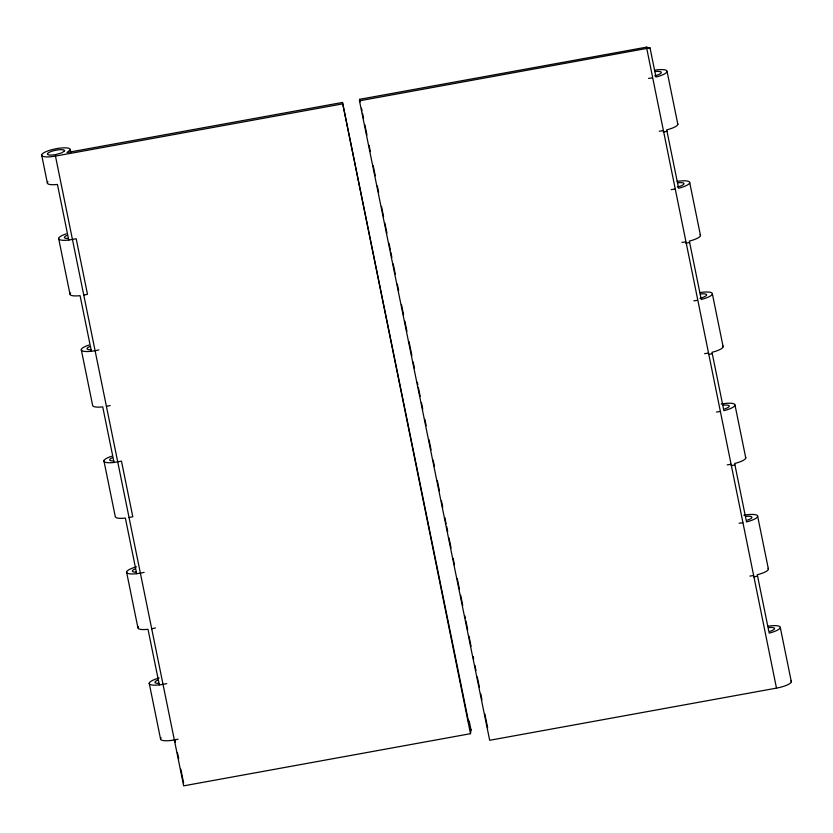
<?xml version="1.0" encoding="UTF-8"?>
<svg xmlns="http://www.w3.org/2000/svg" width="833" height="833" viewBox="0 0 833 833"><rect width="100%" height="100%" fill="white"/><g stroke="black" fill="none" stroke-linecap="round" stroke-linejoin="round"><path stroke-width="1.25" d="M41.65 154.98A14.63 3.561 -11.5 0 0 55.467 156.094L183.687 785.842L470.489 733.686L342.478 102.449L66.994 152.554L70.326 149.763A14.63 3.561 -11.5 0 0 56.509 148.649A14.63 3.561 -11.5 0 0 41.65 154.98L47.314 182.781M790.996 680.915A14.63 3.561 -11.5 0 1 776.491 688.12L489.679 740.287L359.481 100.803L359.689 99.314L646.491 47.158L650.011 47.845L655.956 77.042A14.63 3.561 -11.5 0 0 667.077 71.19A14.63 3.561 -11.5 0 0 654.519 70.18M468.323 720.712A8.778 2.135 -11.5 0 1 469.323 721.617L469 723.846L342.478 102.449M470.489 733.686L471.02 729.958L469.323 721.617M646.491 47.158L776.491 688.12M650.011 47.845L359.481 100.803M663.266 132.062L666.994 131.26M83.769 295.111L87.496 294.309L76.178 238.707L68.754 240.06A14.63 3.561 -11.5 0 1 58.685 238.852A14.63 3.561 -11.5 0 1 66.255 233.865M685.913 243.267L689.641 242.465M708.55 354.483L712.288 353.681M129.063 517.543L132.791 516.741L121.472 461.128L114.048 462.482A14.63 3.561 -11.5 0 1 103.979 461.284A14.63 3.561 -11.5 0 1 111.549 456.286M731.197 465.699L734.925 464.897M753.844 576.915L757.572 576.103M55.467 156.094L342.269 103.938M88.902 345.07A14.63 3.561 -11.5 0 0 81.332 350.068A14.63 3.561 -11.5 0 0 91.401 351.266L95.097 350.724A14.63 3.561 -11.5 0 0 98.825 349.922M136.497 566.815A14.63 3.561 -11.5 0 0 126.554 572.188A14.63 3.561 -11.5 0 0 136.685 573.698L140.381 573.146A14.63 3.561 -11.5 0 0 144.109 572.344M159.145 678.031A14.63 3.561 -11.5 0 0 149.201 683.404A14.63 3.561 -11.5 0 0 159.332 684.903L163.029 684.362A14.63 3.561 -11.5 0 0 166.756 683.56M667.087 71.513L677.843 124.336M689.734 182.719L700.491 235.552M712.382 293.934L723.138 346.757M735.018 405.15L745.774 457.973M757.666 516.366L768.422 569.189M780.313 627.572L791.35 681.79M359.689 99.314L360.21 101.865M361.501 108.248L362.022 110.789M362.542 113.34L363.584 118.442M364.885 124.815L366.957 135.019M369.029 145.223L370.331 151.596M373.184 165.621L375.267 175.815M377.339 186.019L378.64 192.392M381.493 206.417L383.576 216.622M384.867 222.994L386.949 233.198M389.021 243.392L390.323 249.775M390.844 252.316L391.874 257.418M393.176 263.801L395.259 273.995M397.331 284.199L398.632 290.571M401.485 304.597L403.557 314.801M404.859 321.174L406.941 331.367M409.013 341.572L411.866 355.597M413.168 361.97L414.47 368.342M417.323 382.368L417.843 384.919M418.364 387.47L420.176 396.393M421.477 402.776L422.768 409.149M424.851 419.353L426.152 425.725M429.005 439.751L431.077 449.945M433.16 460.149L434.451 466.522M437.315 480.547L439.387 490.752M441.469 500.945L442.76 507.328M444.843 517.522L446.134 523.895M446.655 526.446L447.696 531.548M448.997 537.92L451.07 548.124M453.142 558.329L454.443 564.701M457.296 578.727L459.379 588.921M460.68 595.303L462.752 605.497M464.824 615.702L465.345 618.253M465.866 620.804L467.688 629.727M468.979 636.1L471.061 646.304M473.134 656.498L473.654 659.049M474.956 665.421L475.997 670.523M477.288 676.906L479.371 687.1M480.662 693.472L481.963 699.855M484.816 713.881L487.669 727.907M70.326 149.763L70.847 152.293M174.815 739.746L175.336 742.297M177.408 752.491L178.71 758.863M180.782 769.057L183.635 783.082M68.754 240.06L57.435 184.447A14.63 3.561 -11.5 0 1 47.939 181.729M91.401 351.266L80.083 295.663A14.63 3.561 -11.5 0 1 70.576 292.945M114.048 462.482L102.719 406.879A14.63 3.561 -11.5 0 1 92.598 405.213L81.28 349.6M136.685 573.698L125.367 518.084A14.63 3.561 -11.5 0 1 115.246 516.429L103.917 460.816M159.332 684.903L148.014 629.3A14.63 3.561 -11.5 0 1 138.507 626.583M58.633 238.394L69.951 293.997M126.564 572.032L137.882 627.634M149.211 683.247L160.53 738.85M677.489 123.461A14.63 3.561 -11.5 0 1 666.712 129.865L678.603 188.248A14.63 3.561 -11.5 0 0 689.724 182.406A14.63 3.561 -11.5 0 0 677.167 181.396M662.985 130.666A14.63 3.561 -11.5 0 1 659.288 131.218M652.229 77.844A14.63 3.561 -11.5 0 1 648.532 78.385M768.505 627.624A8.778 2.135 -11.5 0 1 774.544 628.342A8.778 2.135 -11.5 0 1 770.004 631.331M767.734 626.249A14.63 3.561 -11.5 0 1 780.302 627.259A14.63 3.561 -11.5 0 1 769.182 633.101L757.291 574.718A14.63 3.561 -11.5 0 0 768.068 568.314M743.848 515.242A14.63 3.561 -11.5 0 1 757.614 515.898A14.63 3.561 -11.5 0 1 746.535 521.895L734.644 463.502A14.63 3.561 -11.5 0 0 745.42 457.098M742.807 522.697A14.63 3.561 -11.5 0 1 739.11 523.239M745.858 516.408A8.778 2.135 -11.5 0 1 751.897 517.126A8.778 2.135 -11.5 0 1 747.357 520.125M753.563 575.52A14.63 3.561 -11.5 0 1 749.867 576.072M723.211 405.192A8.778 2.135 -11.5 0 1 729.25 405.91A8.778 2.135 -11.5 0 1 724.71 408.909M721.201 404.036A14.63 3.561 -11.5 0 1 734.966 404.682A14.63 3.561 -11.5 0 1 723.887 410.679L711.996 352.297A14.63 3.561 -11.5 0 0 722.784 345.882M720.16 411.481A14.63 3.561 -11.5 0 1 716.463 412.033M730.916 464.304A14.63 3.561 -11.5 0 1 727.219 464.856M699.803 292.602A14.63 3.561 -11.5 0 1 712.371 293.622A14.63 3.561 -11.5 0 1 701.24 299.464L689.36 241.081A14.63 3.561 -11.5 0 0 700.136 234.677M697.513 300.265A14.63 3.561 -11.5 0 1 693.827 300.817M700.574 293.976A8.778 2.135 -11.5 0 1 706.644 294.976A8.778 2.135 -11.5 0 1 699.959 298.297M708.269 353.098A14.63 3.561 -11.5 0 1 704.572 353.64M674.876 189.06A14.63 3.561 -11.5 0 1 671.179 189.601M677.927 182.771A8.778 2.135 -11.5 0 1 683.997 183.77A8.778 2.135 -11.5 0 1 677.323 187.081M685.632 241.882A14.63 3.561 -11.5 0 1 681.935 242.424M655.279 71.555A8.778 2.135 -11.5 0 1 661.35 72.554A8.778 2.135 -11.5 0 1 654.676 75.876M158.978 683.352A8.778 2.135 -11.5 0 1 157.687 680.165M136.331 572.136A8.778 2.135 -11.5 0 1 135.04 568.949M155.438 627.947A14.63 3.561 -11.5 0 1 151.7 628.748M110.143 405.525A14.63 3.561 -11.5 0 1 106.416 406.327M91.047 349.714A8.778 2.135 -11.5 0 1 89.756 346.528M113.684 460.93A8.778 2.135 -11.5 0 1 112.403 457.734M178.075 739.163A14.63 3.561 -11.5 0 1 161.154 737.799M68.4 238.498A8.778 2.135 -11.5 0 1 67.109 235.312M470.02 729.052A8.778 2.135 -11.5 0 1 471.02 729.958M64.599 150.804L61.85 152.845L55.676 154.605A8.778 2.135 -11.5 0 1 47.387 153.938A8.778 2.135 -11.5 0 1 56.3 150.138A8.778 2.135 -11.5 0 1 64.599 150.804"/></g></svg>
